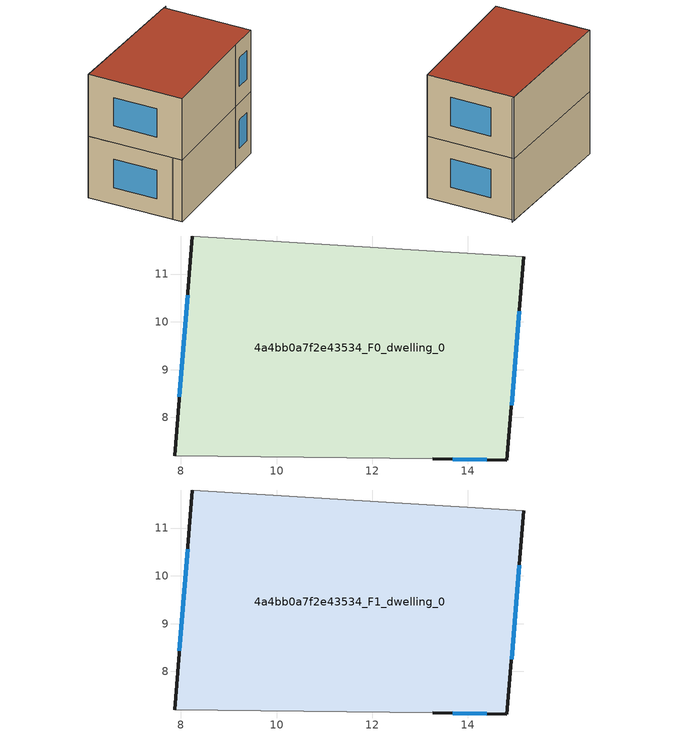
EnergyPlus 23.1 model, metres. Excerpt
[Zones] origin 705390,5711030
4a4bb0a7f2e43534_F0_dwelling_0
 floor ground (EU_floor_Construction): 15.18,11.37 14.82,7.11 13.27,7.13 7.86,7.19 8.24,11.8 z0
 wall outside (EU_wall_Construction): 13.27,7.13 14.82,7.11 15.18,11.37 / 8.24,11.8 7.86,7.19 z0:3
 wall adiabatic (EU_wall_Construction): 15.18,11.37 8.24,11.8 / 7.86,7.19 13.27,7.13 z0:3
 window (EU_Window_Construction): 14.92,8.26 15.08,10.22 / 13.69,7.13 14.4,7.12 / 8.14,10.56 7.97,8.44 z0.81:2.19
4a4bb0a7f2e43534_F1_dwelling_0
 floor to 4a4bb0a7f2e43534_F0_dwelling_0 (EU_floor_Construction): 15.18,11.37 14.82,7.11 13.27,7.13 7.86,7.19 8.24,11.8 z3
 wall outside (EU_wall_Construction): 13.27,7.13 14.82,7.11 15.18,11.37 / 8.24,11.8 7.86,7.19 z3:6
 wall adiabatic (EU_wall_Construction): 15.18,11.37 8.24,11.8 / 7.86,7.19 13.27,7.13 z3:6
 window (EU_Window_Construction): 14.92,8.26 15.08,10.22 / 13.69,7.13 14.4,7.12 / 8.14,10.56 7.97,8.44 z3.81:5.19
 roof outside (EU_roof_Construction): 14.82,7.11 15.18,11.37 8.24,11.8 7.86,7.19 13.27,7.13 z6
shading: 7.91,7.66 13.27,7.13 z0:3; 15.34,11.36 8.24,11.8 z0:6
[Building]
EU S2 Campaign: North Axis=0; Terrain=City; Solar Distribution=FullExterior
[Site:Location]
London: Latitude=51.5; Longitude=-0.5; Time Zone=0; Elevation=25
[SizingPeriod:WeatherFileDays]
AnnualSizingPeriod: Begin Month=1; Begin Day of Month=1; End Month=12; End Day of Month=31; Day of Week for Start Day=Monday; Use Weather File Daylight Saving Period=No; Use Weather File Rain and Snow Indicators=No
[MATERIAL]
EU_InternalMass_Material: Roughness=MediumRough; Thickness=0.1; Conductivity=1; Density=1800; Specific Heat=900; Thermal Absorptance=0.9; Solar Absorptance=0.7; Visible Absorptance=0.7
[MATERIAL:NOMASS] Roughness=MediumRough; Thermal Absorptance=0.9; Solar Absorptance=0.7; Visible Absorptance=0.7
Name | Thermal Resistance
EU_wall_NoMass | 0.555556
EU_roof_NoMass | 0.510204
EU_floor_NoMass | 1.68919
[WINDOWMATERIAL:SIMPLEGLAZINGSYSTEM]
EU_Window_SimpleGlazing: UFactor=3.96; Solar Heat Gain Coefficient=0.85; Visible Transmittance=0.85
[CONSTRUCTION]
EU_wall_Construction: EU_wall_NoMass
EU_roof_Construction: EU_roof_NoMass
EU_floor_Construction: EU_floor_NoMass
EU_Window_Construction: EU_Window_SimpleGlazing
EU_InternalMass_Construction: EU_InternalMass_Material
[ZONE] Type=1; Multiplier=1; Ceiling Height=autocalculate; Floor Area=autocalculate; Part of Total Floor Area=Yes
Name | Volume
4a4bb0a7f2e43534_F0_dwelling_0 | 92.5664
4a4bb0a7f2e43534_F1_dwelling_0 | 92.5657
[INTERNALMASS] Construction=EU_InternalMass_Construction; Surface Area=30.8554
Name | Zone or ZoneList
4a4bb0a7f2e43534_F0_dwelling_0_EU_InternalMass | 4a4bb0a7f2e43534_F0_dwelling_0
4a4bb0a7f2e43534_F1_dwelling_0_EU_InternalMass | 4a4bb0a7f2e43534_F1_dwelling_0
[OTHEREQUIPMENT] Fuel Type=Electricity; Design Level Calculation Method=Watts/Area; Power per Zone Floor Area=1; Fraction Latent=0; Fraction Radiant=0; Fraction Lost=0; Carbon Dioxide Generation Rate=0; EndUse Subcategory=EU_Step8_InternalGains
Name | Zone or ZoneList or Space or SpaceList | Schedule
EU_Step8_InternalGain_4a4bb0a7f2e43534_F0_dwelling_0_f000 | 4a4bb0a7f2e43534_F0_dwelling_0 | EU_Step8_GainSchedule_4a4bb0a7f2e43534_F0_dwelling_0_f000
EU_Step8_InternalGain_4a4bb0a7f2e43534_F1_dwelling_0_f000 | 4a4bb0a7f2e43534_F1_dwelling_0 | EU_Step8_GainSchedule_4a4bb0a7f2e43534_F1_dwelling_0_f000
[ZONEVENTILATION:DESIGNFLOWRATE] Schedule=EU_AlwaysOn; Design Flow Rate Calculation Method=AirChanges/Hour; Air Changes per Hour=0.48; Ventilation Type=Natural; Fan Pressure Rise=0; Fan Total Efficiency=1; Constant Term Coefficient=1; Temperature Term Coefficient=0; Velocity Term Coefficient=0; Velocity Squared Term Coefficient=0; Minimum Indoor Temperature=-100; Maximum Indoor Temperature=100; Delta Temperature=-100; Minimum Outdoor Temperature=-100; Maximum Outdoor Temperature=100; Maximum Wind Speed=40
Name | Zone or ZoneList or Space or SpaceList
EU_ConstantAir_4a4bb0a7f2e43534_F0_dwelling_0 | 4a4bb0a7f2e43534_F0_dwelling_0
EU_ConstantAir_4a4bb0a7f2e43534_F1_dwelling_0 | 4a4bb0a7f2e43534_F1_dwelling_0
[HVACTEMPLATE:THERMOSTAT] Constant Heating Setpoint=20; Constant Cooling Setpoint=50
EU_HeatOnly_4a4bb0a7f2e43534_F0_dwelling_0; EU_HeatOnly_4a4bb0a7f2e43534_F1_dwelling_0
[HVACTEMPLATE:ZONE:IDEALLOADSAIRSYSTEM] System Availability Schedule=EU_AlwaysOn; Maximum Heating Supply Air Temperature=50; Minimum Cooling Supply Air Temperature=13; Maximum Heating Supply Air Humidity Ratio=0.0156; Minimum Cooling Supply Air Humidity Ratio=0.0077; Heating Limit=NoLimit; Cooling Limit=NoLimit; Heating Availability Schedule=EU_AlwaysOn; Cooling Availability Schedule=EU_CoolingOff; Dehumidification Control Type=ConstantSensibleHeatRatio; Cooling Sensible Heat Ratio=0.7; Dehumidification Setpoint=60; Humidification Control Type=None; Humidification Setpoint=30; Outdoor Air Method=None; Outdoor Air Flow Rate per Person=0.00944; Outdoor Air Flow Rate per Zone Floor Area=0; Outdoor Air Flow Rate per Zone=0; Demand Controlled Ventilation Type=None; Outdoor Air Economizer Type=NoEconomizer; Heat Recovery Type=None; Sensible Heat Recovery Effectiveness=0.7; Latent Heat Recovery Effectiveness=0.65
Name | Template Thermostat
4a4bb0a7f2e43534_F0_dwelling_0 | EU_HeatOnly_4a4bb0a7f2e43534_F0_dwelling_0
4a4bb0a7f2e43534_F1_dwelling_0 | EU_HeatOnly_4a4bb0a7f2e43534_F1_dwelling_0
[SIZING:ZONE] Zone Cooling Design Supply Air Temperature Input Method=SupplyAirTemperature; Zone Cooling Design Supply Air Temperature=13; Zone Heating Design Supply Air Temperature Input Method=SupplyAirTemperature; Zone Heating Design Supply Air Temperature=50; Zone Cooling Design Supply Air Humidity Ratio=0.008; Zone Heating Design Supply Air Humidity Ratio=0.008; Cooling Design Air Flow Method=DesignDay; Cooling Design Air Flow Rate=0; Cooling Minimum Air Flow per Zone Floor Area=0.000762; Cooling Minimum Air Flow=0; Cooling Minimum Air Flow Fraction=0.2; Heating Design Air Flow Method=DesignDay; Heating Design Air Flow Rate=0; Heating Maximum Air Flow per Zone Floor Area=0.002032; Heating Maximum Air Flow=0.141576; Heating Maximum Air Flow Fraction=0.3; Account for Dedicated Outdoor Air System=No; Dedicated Outdoor Air System Control Strategy=NeutralSupplyAir; Dedicated Outdoor Air Low Setpoint Temperature for Design=autosize; Dedicated Outdoor Air High Setpoint Temperature for Design=autosize; Zone Load Sizing Method=Sensible Load Only No Latent Load; Zone Latent Cooling Design Supply Air Humidity Ratio Input Method=HumidityRatioDifference; Zone Cooling Design Supply Air Humidity Ratio Difference=0.005; Zone Latent Heating Design Supply Air Humidity Ratio Input Method=HumidityRatioDifference; Zone Humidification Design Supply Air Humidity Ratio Difference=0.005
4a4bb0a7f2e43534_F0_dwelling_0; 4a4bb0a7f2e43534_F1_dwelling_0
[SCHEDULE:CONSTANT]
Name | Hourly Value
EU_AlwaysOn | 1
EU_CoolingOff | 0
[SCHEDULE:FILE] Column Number=1; Rows to Skip at Top=0; Number of Hours of Data=8760; Column Separator=Comma; Interpolate to Timestep=No; Minutes per Item=60; Adjust Schedule for Daylight Savings=Yes
Name | File
EU_Step8_GainSchedule_4a4bb0a7f2e43534_F0_dwelling_0_f000 | ../../schedules/4a4bb0a7f2e43534/4a4bb0a7f2e43534_F0_dwelling_0_f000_gain.csv
EU_Step8_GainSchedule_4a4bb0a7f2e43534_F1_dwelling_0_f000 | ../../schedules/4a4bb0a7f2e43534/4a4bb0a7f2e43534_F1_dwelling_0_f000_gain.csv
